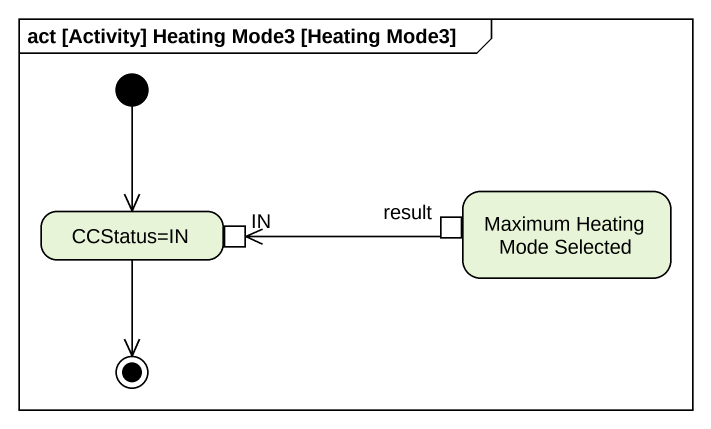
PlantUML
@startuml
mainframe act [Activity] Heating Mode3 [Heating Mode3]
hide empty description
state "CCStatus=IN" as CCStatus_IN {
  state IN <<inputPin>>
}
state "Maximum Heating Mode Selected" as Maximum_Heating_Mode {
  state result <<outputPin>>
}
[*] --> CCStatus_IN
result -left-> IN
CCStatus_IN --> [*]
@enduml
